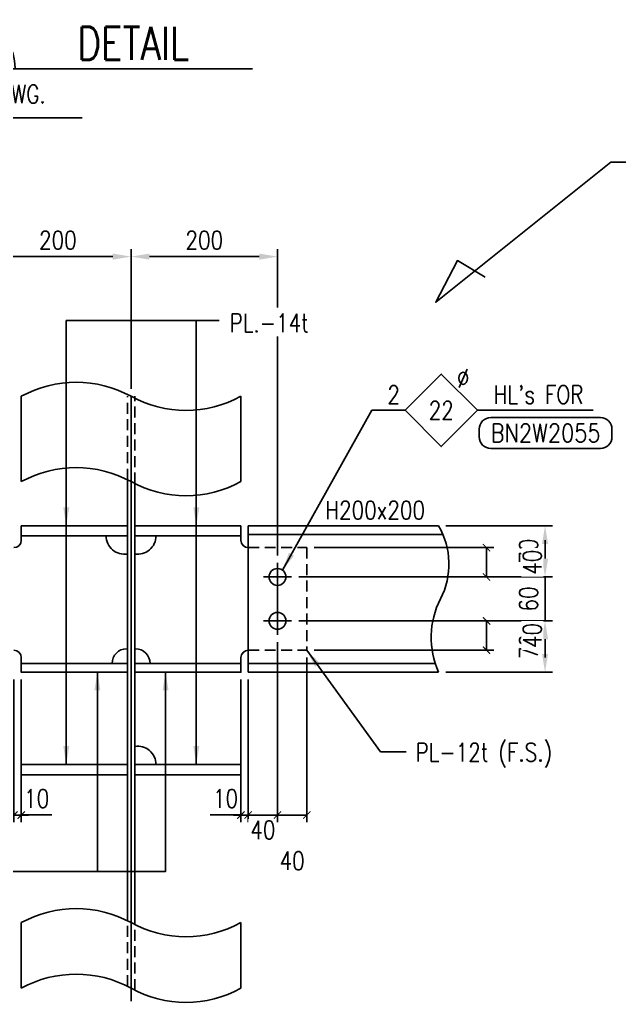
# Model space of a CAD drawing. Header units: millimetres. Extents: x 0 to 232280, y -26939 to 23794.
# Drawn here: x 170476 to 173753, y -14314 to -8948 of the extents above; entities that cross this region are included whole.
import ezdxf
from ezdxf.enums import TextEntityAlignment as Align

# ---------------------------------------------------------------- set-up
doc = ezdxf.new("R2010")
doc.units = ezdxf.units.MM
doc.header["$LTSCALE"] = 30
doc.linetypes.add('JNK-CENTER', pattern=[34, 30, -1.5, 1, -1.5])
doc.linetypes.add('JNK-HIDDEN', pattern=[3, 2, -1])
for name, color, linetype in [('CEN-R', 1, 'JNK-CENTER'), ('CON-C', 4, 'Continuous'), ('CON-G', 3, 'Continuous'), ('CON-W', 7, 'Continuous'), ('CON-Y', 2, 'Continuous'), ('Dim-W', 7, 'Continuous'), ('HID-Y', 2, 'JNK-HIDDEN'), ('STL-OBJT', 7, 'Continuous'), ('TXT-Y', 2, 'Continuous')]:
    doc.layers.add(name, color=color, linetype=linetype)
doc.styles.add('ROMANS', font='ROMANS.shx', dxfattribs={"width": 0.8})
doc.styles.add('SIMPLEX', font='simplex.shx', dxfattribs={"width": 0.8})
doc.dimstyles.new('DIM40', dxfattribs={"dimscale": 40, "dimtxt": 2.5, "dimasz": 2.5, "dimexe": 1, "dimexo": 1, "dimgap": 1, "dimtad": 1, "dimdec": 0, "dimdsep": 46, "dimtxsty": 'SIMPLEX', "dimcen": 0, "dimclrd": 7, "dimclre": 7, "dimclrt": 2, "dimadec": 1, "dimazin": 2, "dimtfac": 1, "dimtdec": 0, "dimtix": 1, "dimtmove": 2, "dimatfit": 2, "dimfxl": 1, "dimtolj": 1, "dimtzin": 0, "dimarcsym": 1})
doc.dimstyles.new('DIM40x4', dxfattribs={"dimscale": 40, "dimtxt": 2.5, "dimasz": 2.5, "dimexe": 1, "dimexo": 1, "dimgap": 1, "dimtad": 1, "dimdec": 1, "dimlfac": 0.25, "dimdsep": 46, "dimtxsty": 'SIMPLEX', "dimcen": 2.5, "dimclrd": 7, "dimclre": 7, "dimclrt": 2, "dimadec": 1, "dimazin": 2, "dimtfac": 1, "dimtdec": 1, "dimtmove": 2, "dimatfit": 3, "dimfxl": 1, "dimtfill": 1, "dimtolj": 1, "dimtzin": 0, "dimarcsym": 1})

# ---------------------------------------------------------------- blocks, each defined once
blk = doc.blocks.new('SECTITLE')
at = {"layer": 'CON-G'}
for p, q in [((-1.7, 0), (44.1, 0)), ((5, -6.7), (20.86, -6.7))]:
    blk.add_line(p, q, dxfattribs=at)
blk.add_arc((5, 0), 6.7, 0, 270, dxfattribs=at)
at = {"layer": 'CON-C', "style": 'SIMPLEX', "width": 0.8}
for tag, p in [('A', (5.06, 1.04)), ('ELEVATION', (27.83, 1.22))]:
    blk.add_attdef(tag, text='', height=4.5, dxfattribs=at).set_placement(p, align=Align.CENTER)
at = {"layer": 'CON-Y', "style": 'SIMPLEX', "width": 0.8}
blk.add_attdef('SCALE', text='', height=2.5, dxfattribs=at).set_placement((44.9, -3.72), align=Align.RIGHT)
blk.add_attdef('H0000-0000', (1.54, -4.72), '', height=2.5, dxfattribs=at)
blk = doc.blocks.new('_ArchTick')
at = {"color": 0, "linetype": 'ByBlock', "const_width": 0.15}
blk.add_lwpolyline([(-0.5, -0.5), (0.5, 0.5)], dxfattribs=at)
blk = doc.blocks.new('*D4590')
at = {"layer": 'DEFPOINTS', "color": 0, "ltscale": 0.5, "transparency": 16777216}
for p in [(170445.3, -12511.1), (170485.3, -12511.1), (170485.3, -13291.1)]:
    blk.add_point(p, dxfattribs=at)
at = {"layer": 'Dim-W', "color": 7, "lineweight": -2, "ltscale": 0.5, "transparency": 16777216}
for p, q in [((170445.3, -12551.1), (170445.3, -13331.1)), ((170485.3, -12551.1), (170485.3, -13331.1)), ((170445.3, -13291.1), (170405.3, -13291.1)), ((170445.3, -13291.1), (170485.3, -13291.1)), ((170485.3, -13291.1), (170525.3, -13291.1))]:
    blk.add_line(p, q, dxfattribs=at)
at = {"layer": 'Dim-W', "color": 2, "ltscale": 0.5, "transparency": 16777216, "insert": (170569.2, -13201.1), "char_height": 100, "attachment_point": 5, "style": 'SIMPLEX', "bg_fill": 3, "box_fill_scale": 1.1, "bg_fill_color": 256, "bg_fill_true_color": 13158600, "bg_fill_transparency": 0}
blk.add_mtext('\\A1;10', dxfattribs=at)
at = {"layer": 'Dim-W', "color": 7, "lineweight": -2, "ltscale": 0.5, "transparency": 16777216, "xscale": 40, "yscale": 40, "zscale": 40}
blk.add_blockref('_ArchTick', (170445.3, -13291.1), dxfattribs=at)
at = {"layer": 'Dim-W', "color": 7, "lineweight": -2, "ltscale": 0.5, "transparency": 16777216, "xscale": 40, "yscale": 40, "zscale": 40, "rotation": 180}
blk.add_blockref('_ArchTick', (170485.3, -13291.1), dxfattribs=at)
blk = doc.blocks.new('*D4598')
at = {"layer": 'DEFPOINTS', "color": 0, "ltscale": 0.5, "transparency": 16777216}
for p in [(171085.3, -10242), (171085.3, -11004.7), (170285.3, -11914.5)]:
    blk.add_point(p, dxfattribs=at)
at = {"layer": 'Dim-W', "color": 7, "lineweight": -2, "ltscale": 0.5, "transparency": 16777216}
for p, q in [((170285.3, -11874.5), (170285.3, -10202)), ((170385.3, -10242), (170985.3, -10242)), ((171085.3, -10964.7), (171085.3, -10202))]:
    blk.add_line(p, q, dxfattribs=at)
at = {"layer": 'Dim-W', "color": 7, "ltscale": 0.5, "transparency": 16777216}
for points in [[(170385.3, -10225.3), (170385.3, -10258.6), (170285.3, -10242)], [(170985.3, -10225.3), (170985.3, -10258.6), (171085.3, -10242)]]:
    blk.add_solid(points, dxfattribs=at)
at = {"layer": 'Dim-W', "color": 2, "ltscale": 0.5, "transparency": 16777216, "insert": (170685.3, -10152), "char_height": 100, "attachment_point": 5, "style": 'SIMPLEX', "bg_fill": 3, "box_fill_scale": 1.1, "bg_fill_color": 256, "bg_fill_true_color": 13158600, "bg_fill_transparency": 0}
blk.add_mtext('\\A1;200', dxfattribs=at)
blk = doc.blocks.new('*D4603')
at = {"layer": 'DEFPOINTS', "color": 0, "ltscale": 0.5, "transparency": 16777216}
for p in [(171685.3, -12511.1), (171725.3, -12511.1), (171685.3, -13291.1)]:
    blk.add_point(p, dxfattribs=at)
at = {"layer": 'Dim-W', "color": 7, "lineweight": -2, "ltscale": 0.5, "transparency": 16777216}
for p, q in [((171685.3, -12551.1), (171685.3, -13331.1)), ((171725.3, -12551.1), (171725.3, -13331.1)), ((171685.3, -13291.1), (171645.3, -13291.1)), ((171725.3, -13291.1), (171685.3, -13291.1)), ((171725.3, -13291.1), (171765.3, -13291.1))]:
    blk.add_line(p, q, dxfattribs=at)
at = {"layer": 'Dim-W', "color": 2, "ltscale": 0.5, "transparency": 16777216, "insert": (171601.3, -13201.1), "char_height": 100, "attachment_point": 5, "style": 'SIMPLEX', "bg_fill": 3, "box_fill_scale": 1.1, "bg_fill_color": 256, "bg_fill_true_color": 13158600, "bg_fill_transparency": 0}
blk.add_mtext('\\A1;10', dxfattribs=at)
at = {"layer": 'Dim-W', "color": 7, "lineweight": -2, "ltscale": 0.5, "transparency": 16777216, "xscale": 40, "yscale": 40, "zscale": 40}
blk.add_blockref('_ArchTick', (171685.3, -13291.1), dxfattribs=at)
at = {"layer": 'Dim-W', "color": 7, "lineweight": -2, "ltscale": 0.5, "transparency": 16777216, "xscale": 40, "yscale": 40, "zscale": 40, "rotation": 180}
blk.add_blockref('_ArchTick', (171725.3, -13291.1), dxfattribs=at)
blk = doc.blocks.new('*D4604')
at = {"layer": 'DEFPOINTS', "color": 0, "ltscale": 0.5, "transparency": 16777216}
for p in [(171885.3, -12307.8), (171725.3, -12551.1)]:
    blk.add_point(p, dxfattribs=at)
at = {"layer": 'Dim-W', "color": 7, "lineweight": -2, "ltscale": 0.5, "transparency": 16777216}
for p, q in [((171885.3, -12347.8), (171885.3, -13331.1)), ((171725.3, -12591.1), (171725.3, -13331.1)), ((171885.3, -13291.1), (171725.3, -13291.1))]:
    blk.add_line(p, q, dxfattribs=at)
at = {"layer": 'Dim-W', "color": 2, "ltscale": 0.5, "transparency": 16777216, "insert": (171805.3, -13372.6), "char_height": 100, "attachment_point": 5, "style": 'SIMPLEX', "bg_fill": 3, "box_fill_scale": 1.1, "bg_fill_color": 256, "bg_fill_true_color": 13158600, "bg_fill_transparency": 0}
blk.add_mtext('\\A1;40', dxfattribs=at)
at = {"layer": 'DEFPOINTS', "color": 0, "ltscale": 0.5, "transparency": 16777216}
blk.add_point((171725.3, -13291.1), dxfattribs=at)
at = {"layer": 'Dim-W', "color": 7, "lineweight": -2, "ltscale": 0.5, "transparency": 16777216, "xscale": 40, "yscale": 40, "zscale": 40, "rotation": 180}
blk.add_blockref('_ArchTick', (171725.3, -13291.1), dxfattribs=at)
at = {"layer": 'Dim-W', "color": 7, "lineweight": -2, "ltscale": 0.5, "transparency": 16777216, "xscale": 40, "yscale": 40, "zscale": 40}
blk.add_blockref('_ArchTick', (171885.3, -13291.1), dxfattribs=at)
blk = doc.blocks.new('*D4605')
at = {"layer": 'DEFPOINTS', "color": 0, "ltscale": 0.5, "transparency": 16777216}
for p in [(171885.3, -12347.8), (172045.3, -12391.1), (171885.3, -13291.1)]:
    blk.add_point(p, dxfattribs=at)
at = {"layer": 'Dim-W', "color": 7, "lineweight": -2, "ltscale": 0.5, "transparency": 16777216}
for p, q in [((171885.3, -12387.8), (171885.3, -13331.1)), ((172045.3, -12431.1), (172045.3, -13331.1)), ((172045.3, -13291.1), (171885.3, -13291.1))]:
    blk.add_line(p, q, dxfattribs=at)
at = {"layer": 'Dim-W', "color": 7, "lineweight": -2, "ltscale": 0.5, "transparency": 16777216, "xscale": 40, "yscale": 40, "zscale": 40, "rotation": 180}
blk.add_blockref('_ArchTick', (171885.3, -13291.1), dxfattribs=at)
at = {"layer": 'Dim-W', "color": 7, "lineweight": -2, "ltscale": 0.5, "transparency": 16777216, "xscale": 40, "yscale": 40, "zscale": 40}
blk.add_blockref('_ArchTick', (172045.3, -13291.1), dxfattribs=at)
at = {"layer": 'Dim-W', "color": 2, "ltscale": 0.5, "transparency": 16777216, "insert": (171965.3, -13541.1), "char_height": 100, "attachment_point": 5, "style": 'SIMPLEX', "bg_fill": 3, "box_fill_scale": 1.1, "bg_fill_color": 256, "bg_fill_true_color": 13158600, "bg_fill_transparency": 0}
blk.add_mtext('\\A1;40', dxfattribs=at)
blk = doc.blocks.new('*D4622')
at = {"layer": 'DEFPOINTS', "color": 0, "ltscale": 0.5, "transparency": 16777216}
for p in [(171085.3, -10242), (171085.3, -11004.7), (171885.3, -11914.5)]:
    blk.add_point(p, dxfattribs=at)
at = {"layer": 'Dim-W', "color": 7, "lineweight": -2, "ltscale": 0.5, "transparency": 16777216}
for p, q in [((171085.3, -10964.7), (171085.3, -10202)), ((171785.3, -10242), (171185.3, -10242)), ((171885.3, -10520.5), (171885.3, -10202)), ((171885.3, -11874.5), (171885.3, -10677.7))]:
    blk.add_line(p, q, dxfattribs=at)
at = {"layer": 'Dim-W', "color": 7, "ltscale": 0.5, "transparency": 16777216}
for points in [[(171185.3, -10225.3), (171185.3, -10258.6), (171085.3, -10242)], [(171785.3, -10225.3), (171785.3, -10258.6), (171885.3, -10242)]]:
    blk.add_solid(points, dxfattribs=at)
at = {"layer": 'Dim-W', "color": 2, "ltscale": 0.5, "transparency": 16777216, "insert": (171485.3, -10152), "char_height": 100, "attachment_point": 5, "style": 'SIMPLEX', "bg_fill": 3, "box_fill_scale": 1.1, "bg_fill_color": 256, "bg_fill_true_color": 13158600, "bg_fill_transparency": 0}
blk.add_mtext('\\A1;200', dxfattribs=at)
blk = doc.blocks.new('*D4606')
at = {"layer": 'DEFPOINTS', "color": 0, "ltscale": 0.5, "transparency": 16777216}
for p in [(172765.8, -11711.1), (173347.2, -11711.1), (171962, -11991.1)]:
    blk.add_point(p, dxfattribs=at)
at = {"layer": 'Dim-W', "color": 7, "lineweight": -2, "ltscale": 0.5, "transparency": 16777216}
for p, q in [((172805.8, -11711.1), (173387.2, -11711.1)), ((173347.2, -11891.1), (173347.2, -11811.1)), ((172002, -11991.1), (173387.2, -11991.1))]:
    blk.add_line(p, q, dxfattribs=at)
at = {"layer": 'Dim-W', "color": 7, "ltscale": 0.5, "transparency": 16777216}
for points in [[(173330.6, -11811.1), (173363.9, -11811.1), (173347.2, -11711.1)], [(173330.6, -11891.1), (173363.9, -11891.1), (173347.2, -11991.1)]]:
    blk.add_solid(points, dxfattribs=at)
at = {"layer": 'Dim-W', "color": 2, "ltscale": 0.5, "transparency": 16777216, "insert": (173257.2, -11851.1), "char_height": 100, "attachment_point": 5, "rotation": 90, "style": 'SIMPLEX', "bg_fill": 3, "box_fill_scale": 1.1, "bg_fill_color": 256, "bg_fill_true_color": 13158600, "bg_fill_transparency": 0}
blk.add_mtext('\\A1;70', dxfattribs=at)
blk = doc.blocks.new('*D4607')
at = {"layer": 'DEFPOINTS', "color": 0, "ltscale": 0.5, "transparency": 16777216}
for p in [(172045.3, -11991.1), (173347.2, -11991.1), (171962, -12231.1)]:
    blk.add_point(p, dxfattribs=at)
at = {"layer": 'Dim-W', "color": 7, "lineweight": -2, "ltscale": 0.5, "transparency": 16777216}
for p, q in [((173347.2, -11891.1), (173347.2, -11791.1)), ((172085.3, -11991.1), (173387.2, -11991.1)), ((173347.2, -12231.1), (173347.2, -11991.1)), ((172002, -12231.1), (173387.2, -12231.1)), ((173347.2, -12331.1), (173347.2, -12431.1))]:
    blk.add_line(p, q, dxfattribs=at)
at = {"layer": 'Dim-W', "color": 7, "ltscale": 0.5, "transparency": 16777216}
for points in [[(173330.6, -11891.1), (173363.9, -11891.1), (173347.2, -11991.1)], [(173330.6, -12331.1), (173363.9, -12331.1), (173347.2, -12231.1)]]:
    blk.add_solid(points, dxfattribs=at)
at = {"layer": 'Dim-W', "color": 2, "ltscale": 0.5, "transparency": 16777216, "insert": (173257.2, -12111.1), "char_height": 100, "attachment_point": 5, "rotation": 90, "style": 'SIMPLEX', "bg_fill": 3, "box_fill_scale": 1.1, "bg_fill_color": 256, "bg_fill_true_color": 13158600, "bg_fill_transparency": 0}
blk.add_mtext('\\A1;60', dxfattribs=at)
blk = doc.blocks.new('*D4608')
at = {"layer": 'DEFPOINTS', "color": 0, "ltscale": 0.5, "transparency": 16777216}
for p in [(172002, -12231.1), (173347.2, -12231.1), (172765.2, -12511.1)]:
    blk.add_point(p, dxfattribs=at)
at = {"layer": 'Dim-W', "color": 7, "lineweight": -2, "ltscale": 0.5, "transparency": 16777216}
for p, q in [((172042, -12231.1), (173387.2, -12231.1)), ((173347.2, -12411.1), (173347.2, -12331.1)), ((172805.2, -12511.1), (173387.2, -12511.1))]:
    blk.add_line(p, q, dxfattribs=at)
at = {"layer": 'Dim-W', "color": 7, "ltscale": 0.5, "transparency": 16777216}
for points in [[(173330.6, -12331.1), (173363.9, -12331.1), (173347.2, -12231.1)], [(173330.6, -12411.1), (173363.9, -12411.1), (173347.2, -12511.1)]]:
    blk.add_solid(points, dxfattribs=at)
at = {"layer": 'Dim-W', "color": 2, "ltscale": 0.5, "transparency": 16777216, "insert": (173257.2, -12371.1), "char_height": 100, "attachment_point": 5, "rotation": 90, "style": 'SIMPLEX', "bg_fill": 3, "box_fill_scale": 1.1, "bg_fill_color": 256, "bg_fill_true_color": 13158600, "bg_fill_transparency": 0}
blk.add_mtext('\\A1;70', dxfattribs=at)
blk = doc.blocks.new('*D4609')
at = {"layer": 'DEFPOINTS', "color": 0, "ltscale": 0.5, "transparency": 16777216}
for p in [(172045.3, -11831.1), (172045.3, -11991.1), (173027.2, -11991.1)]:
    blk.add_point(p, dxfattribs=at)
at = {"layer": 'Dim-W', "color": 7, "lineweight": -2, "ltscale": 0.5, "transparency": 16777216}
for p, q in [((172085.3, -11831.1), (173067.2, -11831.1)), ((173027.2, -11831.1), (173027.2, -11991.1)), ((172085.3, -11991.1), (173067.2, -11991.1))]:
    blk.add_line(p, q, dxfattribs=at)
at = {"layer": 'Dim-W', "color": 7, "lineweight": -2, "ltscale": 0.5, "transparency": 16777216, "xscale": 40, "yscale": 40, "zscale": 40}
for p, rotation in [((173027.2, -11831.1), 90), ((173027.2, -11991.1), 270)]:
    blk.add_blockref('_ArchTick', p, dxfattribs=dict(at, rotation=rotation))
at = {"layer": 'Dim-W', "color": 2, "ltscale": 0.5, "transparency": 16777216, "insert": (173277.2, -11911.1), "char_height": 100, "attachment_point": 5, "rotation": 90, "style": 'SIMPLEX', "bg_fill": 3, "box_fill_scale": 1.1, "bg_fill_color": 256, "bg_fill_true_color": 13158600, "bg_fill_transparency": 0}
blk.add_mtext('\\A1;40', dxfattribs=at)
blk = doc.blocks.new('*D4610')
at = {"layer": 'DEFPOINTS', "color": 0, "ltscale": 0.5, "transparency": 16777216}
for p in [(172045.3, -12231.1), (173027.2, -12231.1), (172045.3, -12391.1)]:
    blk.add_point(p, dxfattribs=at)
at = {"layer": 'Dim-W', "color": 7, "lineweight": -2, "ltscale": 0.5, "transparency": 16777216}
for p, q in [((172085.3, -12231.1), (173067.2, -12231.1)), ((173027.2, -12391.1), (173027.2, -12231.1)), ((172085.3, -12391.1), (173067.2, -12391.1))]:
    blk.add_line(p, q, dxfattribs=at)
at = {"layer": 'Dim-W', "color": 7, "lineweight": -2, "ltscale": 0.5, "transparency": 16777216, "xscale": 40, "yscale": 40, "zscale": 40}
for p, rotation in [((173027.2, -12231.1), 90), ((173027.2, -12391.1), 270)]:
    blk.add_blockref('_ArchTick', p, dxfattribs=dict(at, rotation=rotation))
at = {"layer": 'Dim-W', "color": 2, "ltscale": 0.5, "transparency": 16777216, "insert": (173277.2, -12311.1), "char_height": 100, "attachment_point": 5, "rotation": 90, "style": 'SIMPLEX', "bg_fill": 3, "box_fill_scale": 1.1, "bg_fill_color": 256, "bg_fill_true_color": 13158600, "bg_fill_transparency": 0}
blk.add_mtext('\\A1;40', dxfattribs=at)
blk = doc.blocks.new('BOLTHOLE')
at = {"layer": 'CON-W'}
blk.add_line((25.7, 0), (9.9, 0), dxfattribs=at)
blk.add_lwpolyline([(0, 0), (4.95, 4.95), (9.9, 0), (4.95, -4.95)], close=True, dxfattribs=at)
at = {"layer": 'CON-Y', "style": 'SIMPLEX', "width": 0.8}
for s, p in [('%%C', (8.81, 3.12)), ("HL's FOR", (24.37, 0.9))]:
    blk.add_text(s, height=2.5, dxfattribs=at).set_placement(p, align=Align.RIGHT)
blk.add_attdef('4', text='', height=2.5, dxfattribs=at).set_placement((-0.69, 0.87), align=Align.RIGHT)
blk.add_attdef('22', text='', height=2.5, dxfattribs=at).set_placement((4.95, 0), align=Align.MIDDLE_CENTER)
blk = doc.blocks.new('boltmark')
at = {"layer": 'CON-Y'}
blk.add_lwpolyline([(0, -4.2), (15, -4.2, 0.414214), (16.56, -2.64), (16.56, -1.56, 0.414214), (15, 0), (0, 0, 0.414214), (-1.56, -1.56), (-1.56, -2.64, 0.414214)], format="xyb", close=True, dxfattribs=at)
at = {"layer": 'CON-G', "style": 'SIMPLEX', "width": 0.802523}
blk.add_attdef('BN2W1650', text='', height=2.5, dxfattribs=at).set_placement((0, -3.35), (15, -3.35), align=Align.FIT)

msp = doc.modelspace()

# ---------------------------------------------------------------- linework, layer by layer
at = {"layer": 'CEN-R'}
for p, q in [((171085.29, -11004.7), (171085.29, -14307.89)), ((171085.29, -14307.89), (171085.29, -11004.7)), ((171885.29, -11914.47), (171885.29, -12307.8)), ((171808.63, -11991.14), (171961.96, -11991.14)), ((171808.63, -12231.14), (171961.96, -12231.14))]:
    msp.add_line(p, q, dxfattribs=at)
at = {"layer": 'CON-C'}
msp.add_lwpolyline([(174286.63, -9725.79), (173707.11, -9725.79), (172749.62, -10491.46), (172868.52, -10263.55), (173019.91, -10354.78)], dxfattribs=at)
at = {"layer": 'CON-G'}
for p, q in [((170485.29, -11470.63), (170485.29, -11004.7)), ((171685.29, -11470.63), (171685.29, -11004.7)), ((171065.29, -13868.35), (171065.29, -11460.18)), ((171105.29, -13878.81), (171105.29, -11481.21)), ((170485.29, -11791.14), (170485.29, -11711.14)), ((170485.29, -11711.14), (171065.29, -11711.14)), ((171685.29, -11711.14), (171105.29, -11711.14)), ((171685.29, -11767.14), (171685.29, -11711.14)), ((171685.29, -11791.14), (171685.29, -11711.14)), ((171725.29, -11711.14), (172765.77, -11711.14)), ((171725.29, -11711.14), (171725.29, -12511.14)), ((170485.29, -11767.14), (171065.29, -11767.14)), ((171685.29, -11767.14), (171105.29, -11767.14)), ((171725.29, -11759.14), (172789.6, -11759.14)), ((170485.29, -12431.14), (170485.29, -12511.14)), ((171685.29, -12431.14), (171685.29, -12511.14)), ((171725.29, -12463.14), (172747.78, -12463.14)), ((171725.29, -12511.14), (172765.24, -12511.14)), ((170485.29, -13071.14), (170485.29, -13015.14)), ((170485.29, -13015.14), (171061.29, -13015.14)), ((171109.29, -13015.14), (171685.29, -13015.14)), ((171685.29, -13071.14), (171685.29, -13015.14)), ((170485.29, -13071.14), (171061.29, -13071.14)), ((171109.29, -13071.14), (171685.29, -13071.14)), ((170485.29, -14236.74), (170485.29, -13878.81)), ((171685.29, -14236.74), (171685.29, -13878.81))]:
    msp.add_line(p, q, dxfattribs=at)
for points in [[(171065.29, -12463.14), (171065.29, -12511.14), (170485.29, -12511.14), (170485.29, -12463.14)], [(171105.29, -12463.14), (171105.29, -12511.14), (171685.29, -12511.14), (171685.29, -12463.14)]]:
    msp.add_lwpolyline(points, close=True, dxfattribs=at)
for centre in [(171885.29, -11991.14), (171885.29, -12231.14)]:
    msp.add_circle(centre, 46, dxfattribs=at)
for centre, radius, start, end in [((170445.29, -11791.14), 40, 270, 0), ((171049.29, -11767.14), 100, 180, 279.20684), ((171121.29, -11767.14), 100, 260.79316, 0), ((171725.29, -11791.14), 40, 180, 270), ((170445.29, -12431.14), 40, 0, 90), ((171061.29, -12463.14), 80, 90, 180), ((171109.29, -12463.14), 80, 0, 90), ((171725.29, -12431.14), 40, 90, 180), ((171121.29, -13015.14), 100, 0, 99.20684)]:
    msp.add_arc(centre, radius, start, end, dxfattribs=at)
at = {"layer": 'CON-W'}
msp.add_line((172582.03, -11081.2), (172400.85, -11081.2), dxfattribs=at)
for points in [[(171685.29, -11004.7, -0.2579286), (171085.29, -11004.7, 0.2550891), (170485.29, -11004.7)], [(171685.29, -11470.63, -0.2579286), (171085.29, -11470.63, 0.2550891), (170485.29, -11470.63)], [(172765.77, -11711.14, -0.2550891), (172775.97, -12111.01, 0.2266495), (172765.24, -12511.14, 0.2415798)], [(172765.77, -11711.14, -0.2550891), (172775.97, -12111.01, 0.2266495), (172765.24, -12511.14, 0.2415798)], [(171685.29, -13878.81, -0.2579286), (171085.29, -13878.81, 0.2550891), (170485.29, -13878.81)], [(171685.29, -14236.74, -0.2579286), (171085.29, -14236.74, 0.2550891), (170485.29, -14236.74)]]:
    msp.add_lwpolyline(points, format="xyb", dxfattribs=at)
at = {"layer": 'Dim-W'}
msp.add_line((172400.85, -11081.2), (172545.23, -11081.2), dxfattribs=at)
at = {"layer": 'Dim-W', "ltscale": 0.5}
msp.add_lwpolyline([(171273.68, -12511.14), (171273.68, -13598.74), (170738.23, -13598.74)], dxfattribs=at)
at = {"layer": 'HID-Y'}
for p, q in [((171065.29, -11460.18), (171065.29, -11004.7)), ((171105.29, -11481.21), (171105.29, -11004.7)), ((171725.29, -11831.14), (172045.29, -11831.14)), ((172045.29, -11831.14), (172045.29, -12391.14)), ((171725.29, -12391.14), (172045.29, -12391.14)), ((171065.29, -14226.29), (171065.29, -13868.35)), ((171105.29, -14247.32), (171105.29, -13878.81))]:
    msp.add_line(p, q, dxfattribs=at)

# ---------------------------------------------------------------- block references
at = {"xscale": 40, "yscale": 40, "zscale": 40}
msp.add_blockref('BOLTHOLE', (172582.03, -11081.2), dxfattribs=at).add_auto_attribs({'4': '2', '22': '22'})
ref = msp.add_blockref('boltmark', (173050.42, -11121.2), dxfattribs=dict(xscale=40, yscale=40, zscale=40))
ref.add_attrib('BN2W1650', 'BN2W2055', dxfattribs={"layer": 'CON-G', "height": 100, "style": 'SIMPLEX', "width": 0.782585}).set_placement((173050.42, -11255.19), (173650.4, -11255.19), align=Align.FIT)
at = {"layer": 'CON-W'}
ref = msp.add_blockref('SECTITLE', (169984.16, -9215.89), dxfattribs=dict(at, xscale=40, yscale=40, zscale=40))
ref.add_attrib('H0000-0000', 'THIS DWG.', (170077.37, -9404.69), dxfattribs={"layer": 'CON-Y', "height": 100, "style": 'SIMPLEX', "width": 0.8})
ref.add_attrib('A', '70', dxfattribs={"layer": 'CON-C', "height": 180, "style": 'SIMPLEX', "width": 0.8}).set_placement((170186.56, -9174.29), align=Align.CENTER)
ref.add_attrib('ELEVATION', 'DETAIL', dxfattribs={"layer": 'CON-C', "height": 180, "style": 'SIMPLEX', "width": 0.8}).set_placement((171097.36, -9167.09), align=Align.CENTER)

# ---------------------------------------------------------------- texts
at = {"layer": 'CON-Y', "style": 'SIMPLEX', "width": 0.8}
msp.add_text('PL.-14t', height=100, dxfattribs=at).set_placement((171839.86, -10654.05), align=Align.CENTER)
msp.add_text('H200x200', height=100, dxfattribs=at).set_placement((172146.32, -11676.4))
at = {"layer": 'TXT-Y', "style": 'ROMANS', "width": 0.8}
msp.add_text('PL-12t (F.S.)', height=100, dxfattribs=at).set_placement((172639.62, -12948.39), align=Align.MIDDLE_LEFT)

# ---------------------------------------------------------------- leaders
at = {"layer": 'CON-W'}
for points in [[(171441.69, -11711.14), (171441.69, -10591.41)], [(170901.09, -12511.14), (170901.09, -13598.74)], [(171273.68, -12511.14), (171273.68, -13598.74)]]:
    msp.add_leader(points, dimstyle='DIM40x4', dxfattribs=at)

# ---------------------------------------------------------------- next in the draw order: dimensions: what is measured, and where the dimension line sits
at = {"layer": 'Dim-W', "ltscale": 0.5}
dim = msp.add_linear_dim(base=(171085.29, -10241.97), p1=(170285.29, -11914.47), p2=(171085.29, -11004.7), dimstyle='DIM40x4', dxfattribs=at)
dim.commit()
dim.dimension.update_dxf_attribs({"geometry": '*D4598', "text_midpoint": (170685.29, -10151.97)})
dim = msp.add_linear_dim(base=(173347.24, -11711.14), p1=(171961.96, -11991.14), p2=(172765.77, -11711.14), angle=90, dimstyle='DIM40x4', dxfattribs=at)
dim.commit()
dim.dimension.update_dxf_attribs({"geometry": '*D4606', "text_midpoint": (173257.24, -11851.14)})
dim = msp.add_linear_dim(base=(170485.29, -13291.06), p1=(170445.29, -12511.14), p2=(170485.29, -12511.14), dimstyle='DIM40x4', override={"dimasz": 1, "dimblk1": 'ArchTick', "dimblk2": 'ArchTick', "dimsah": 1}, dxfattribs=at)
dim.commit()
dim.dimension.update_dxf_attribs({"geometry": '*D4590', "text_midpoint": (170569.24, -13201.06), "dimtype": 160})

# ---------------------------------------------------------------- next in the draw order: linework, layer by layer
msp.add_line((170485.29, -13291.06), (170652.36, -13291.06), dxfattribs=at)
for points in [[(170731.05, -13015.14), (170731.05, -10591.41), (171566.41, -10591.41)], [(170901.09, -12511.14), (170901.09, -13598.74), (170365.64, -13598.74)]]:
    msp.add_lwpolyline(points, dxfattribs=at)

# ---------------------------------------------------------------- next in the draw order: leaders
at = {"layer": 'CON-W'}
for points in [[(170731.05, -13015.14), (170731.05, -10591.41)], [(170731.05, -11711.14), (170731.05, -10591.41)]]:
    msp.add_leader(points, dimstyle='DIM40x4', dxfattribs=at)

# ---------------------------------------------------------------- next in the draw order: dimensions: what is measured, and where the dimension line sits
at = {"layer": 'Dim-W', "ltscale": 0.5}
dim = msp.add_linear_dim(base=(171085.29, -10241.97), p1=(171885.29, -11914.47), p2=(171085.29, -11004.7), angle=180, dimstyle='DIM40x4', dxfattribs=at)
dim.commit()
dim.dimension.update_dxf_attribs({"geometry": '*D4622', "text_midpoint": (171485.29, -10151.97)})
dim = msp.add_linear_dim(base=(171685.29, -13291.06), p1=(171725.29, -12511.14), p2=(171685.29, -12511.14), angle=180, dimstyle='DIM40x4', override={"dimasz": 1, "dimblk1": 'ArchTick', "dimblk2": 'ArchTick', "dimsah": 1}, dxfattribs=at)
dim.commit()
dim.dimension.update_dxf_attribs({"geometry": '*D4603', "text_midpoint": (171601.35, -13201.06), "dimtype": 160})

# ---------------------------------------------------------------- next in the draw order: dimensions: what is measured, and where the dimension line sits
dim = msp.add_linear_dim(base=(171725.29, -13291.06), p1=(171885.29, -12307.8), p2=(171725.29, -12551.14), angle=180, dimstyle='DIM40x4', override={"dimasz": 1, "dimblk1": 'ArchTick', "dimblk2": 'ArchTick', "dimsah": 1}, dxfattribs=at)
dim.commit()
dim.dimension.update_dxf_attribs({"geometry": '*D4604', "text_midpoint": (171805.29, -13372.63), "dimtype": 160})

# ---------------------------------------------------------------- next in the draw order: leaders
at = {"layer": 'CON-W'}
msp.add_leader([(171441.69, -13015.14), (171441.69, -11594.33)], dimstyle='DIM40x4', dxfattribs=at)

# ---------------------------------------------------------------- next in the draw order: linework, layer by layer
at = {"layer": 'Dim-W', "ltscale": 0.5}
msp.add_line((171685.29, -13291.06), (171518.23, -13291.06), dxfattribs=at)

# ---------------------------------------------------------------- next in the draw order: dimensions: what is measured, and where the dimension line sits
dim = msp.add_linear_dim(base=(171885.29, -13291.06), p1=(172045.29, -12391.14), p2=(171885.29, -12347.8), angle=180, dimstyle='DIM40x4', override={"dimasz": 1, "dimblk1": 'ArchTick', "dimblk2": 'ArchTick', "dimsah": 1}, dxfattribs=at)
dim.commit()
dim.dimension.update_dxf_attribs({"geometry": '*D4605', "text_midpoint": (171965.29, -13541.06)})

# ---------------------------------------------------------------- next in the draw order: dimensions: what is measured, and where the dimension line sits
dim = msp.add_linear_dim(base=(173347.24, -11991.14), p1=(171961.96, -12231.14), p2=(172045.29, -11991.14), angle=90, dimstyle='DIM40x4', dxfattribs=at)
dim.commit()
dim.dimension.update_dxf_attribs({"geometry": '*D4607', "text_midpoint": (173257.24, -12111.14)})

# ---------------------------------------------------------------- next in the draw order: dimensions: what is measured, and where the dimension line sits
dim = msp.add_linear_dim(base=(173027.24, -11991.14), p1=(172045.29, -11831.14), p2=(172045.29, -11991.14), angle=90, dimstyle='DIM40x4', override={"dimasz": 1, "dimblk1": 'ArchTick', "dimblk2": 'ArchTick', "dimsah": 1}, dxfattribs=at)
dim.commit()
dim.dimension.update_dxf_attribs({"geometry": '*D4609', "text_midpoint": (173277.24, -11911.14)})
dim = msp.add_linear_dim(base=(173347.24, -12231.14), p1=(172765.24, -12511.14), p2=(172001.96, -12231.14), angle=90, dimstyle='DIM40x4', dxfattribs=at)
dim.commit()
dim.dimension.update_dxf_attribs({"geometry": '*D4608', "text_midpoint": (173257.24, -12371.14)})

# ---------------------------------------------------------------- next in the draw order: dimensions: what is measured, and where the dimension line sits
dim = msp.add_linear_dim(base=(173027.24, -12231.14), p1=(172045.29, -12391.14), p2=(172045.29, -12231.14), angle=270, dimstyle='DIM40x4', override={"dimasz": 1, "dimblk1": 'ArchTick', "dimblk2": 'ArchTick', "dimsah": 1}, dxfattribs=at)
dim.commit()
dim.dimension.update_dxf_attribs({"geometry": '*D4610', "text_midpoint": (173277.24, -12311.14)})

# ---------------------------------------------------------------- next in the draw order: leaders
at = {"layer": 'CON-W'}
msp.add_leader([(171912.79, -11954.26), (172400.85, -11081.2)], dimstyle='DIM40x4', dxfattribs=at)

# ---------------------------------------------------------------- next in the draw order: leaders
at = {"layer": 'STL-OBJT'}
msp.add_leader([(172045.29, -12391.14), (172448.96, -12945.52), (172588.96, -12945.52)], dimstyle='DIM40', dxfattribs=at)

doc.saveas('drawing.dxf')
